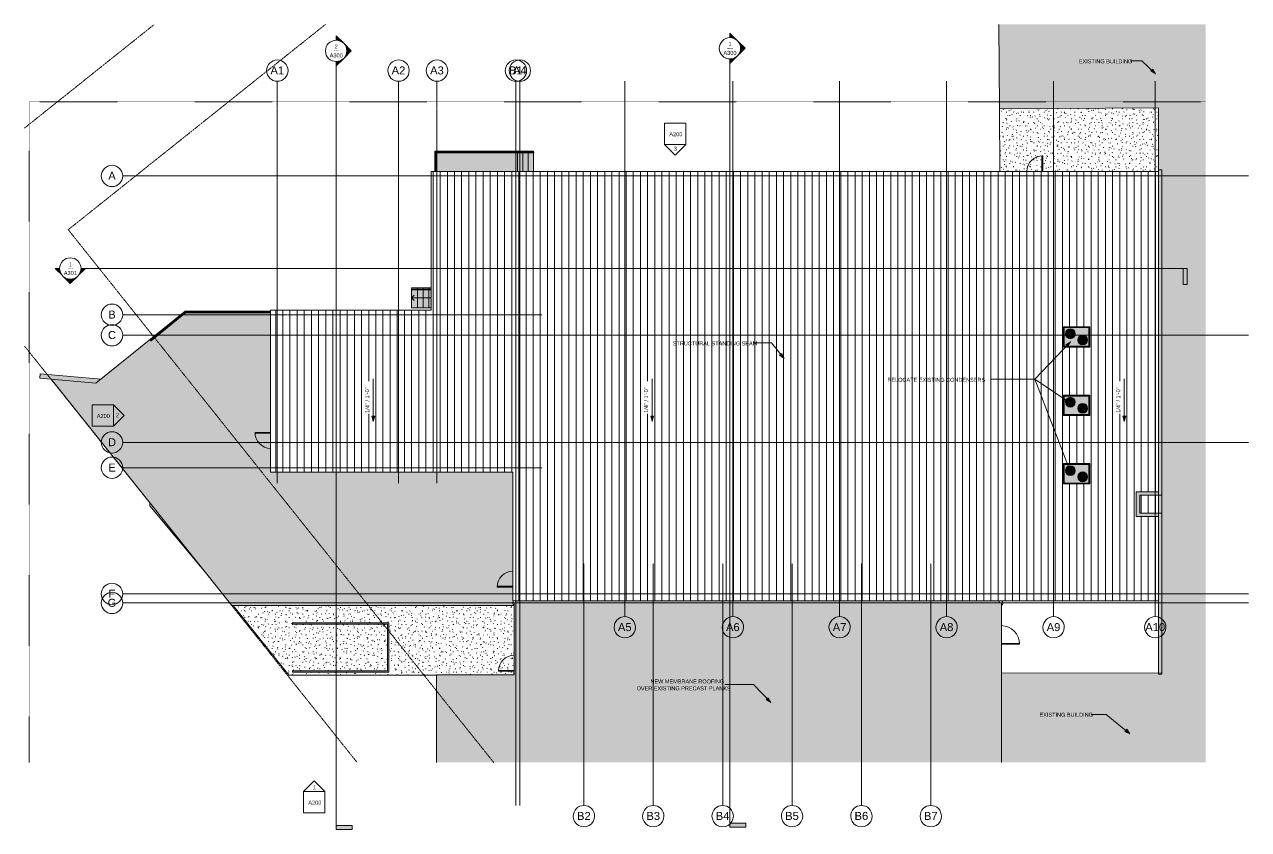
# Model space of a CAD drawing. Header units: inches. Extents: x -4135 to -1383, y 10291 to 12101.
import ezdxf

# ---------------------------------------------------------------- set-up
doc = ezdxf.new("R2010")
doc.units = ezdxf.units.IN
doc.header["$MEASUREMENT"] = 0
for name, pattern in [('Aligning Line 1_8_', [0.25, 0.125, -0.125]), ('Double Dash 3_8_', [1, 0.375, -0.125, 0.125, -0.125, 0.125, -0.125]), ('Grid Line 1_2_', [0.875, 0.5, -0.125, 0.125, -0.125])]:
    doc.linetypes.add(name, pattern=pattern)
for name, color, linetype, lineweight in [('A-DETL-MBND', 5, 'Continuous', 13), ('A-DETL-MBND-1', 5, 'Continuous', 9), ('A-DOOR-1', 31, 'Continuous', 9), ('A-FLOR-HRAL', 11, 'Continuous', 9), ('A-GENM', 5, 'Continuous', 9), ('A-WALL-1', 113, 'Continuous', 9), ('C-PROP-LINE', 91, 'Double Dash 3_8_', 20), ('G-ANNO-DIMS', 111, 'Continuous', 9), ('G-ANNO-SYMB', 111, 'Aligning Line 1_8_', 9), ('G-ANNO-SYMB-1', 111, 'Continuous', 9), ('G-ANNO-TEXT', 231, 'Continuous', 9), ('G-ANNO-TEXT-1', 147, 'Continuous', 20), ('M-EQPM', 50, 'Continuous', 9), ('S-BEAM-1', 12, 'Continuous', 9), ('S-GRID-1', 1, 'Grid Line 1_2_', 9), ('S-GRID-IDEN', 1, 'Continuous', 9), ('S-STRS', 31, 'Continuous', 9), ('S-STRS-ANNO', 31, 'Continuous', 9)]:
    doc.layers.add(name, color=color, linetype=linetype, lineweight=lineweight)
doc.styles.add('Arial', font='arial.ttf', dxfattribs={"height": 18})
doc.styles.add('Arial_1', font='arial.ttf', dxfattribs={"height": 9})
doc.styles.add('Century Gothic', font='ufonts.com_century-gothic.ttf', dxfattribs={"height": 9})
pattern_1 = [(0, (0, 0), (30.72, 7.68), [1.267, -21.773, 1.267, -21.773, -122.88]), (0, (0, 0), (30.72, 7.68), [-46.08, 1.267, -44.813, 1.267, -21.773, -53.76]), (0, (0, 0), (30.72, 7.68), [-115.2, 1.267, -14.093, 1.267, -37.133]), (120, (11.52, 3.84), (-22.011075, 22.7643004), [1.267, -21.773, 1.267, -21.773, -122.88]), (120, (11.52, 3.84), (-22.011075, 22.7643004), [-46.08, 1.267, -44.813, 1.267, -21.773, -53.76]), (120, (11.52, 3.84), (-22.011075, 22.7643004), [-115.2, 1.267, -14.093, 1.267, -37.133]), (240, (15.36, 19.2), (-8.708925, -30.4443004), [1.267, -21.773, 1.267, -21.773, -122.88]), (240, (15.36, 19.2), (-8.708925, -30.4443004), [-46.08, 1.267, -44.813, 1.267, -21.773, -53.76]), (240, (15.36, 19.2), (-8.708925, -30.4443004), [-115.2, 1.267, -14.093, 1.267, -37.133])]

# ---------------------------------------------------------------- blocks, each defined once
blk = doc.blocks.new('Door-Passage-Single-Flush - 36_ x 84_-1370570-FLOOR PLAN - ROOF PLAN')
at = {"layer": 'A-DETL-MBND-1'}
for p, q in [((16.25, -39.0625), (16.25, -4.0625)), ((18, -4.0625), (18, -39.0625)), ((18, -39.0625), (16.25, -39.0625))]:
    blk.add_line(p, q, dxfattribs=at)
blk.add_arc((18, -3.0625), 36, 181.5961037, 270, dxfattribs=at)
blk = doc.blocks.new('Conc Beam - Conc Beam-1196117-FLOOR PLAN - ROOF PLAN')
at = {"layer": 'A-DETL-MBND-1'}
h = blk.add_hatch(dxfattribs=at)
h.set_pattern_fill('FP_1', color=256, style=0, pattern_type=2)
h.set_pattern_definition([(0, (0, 0), (15.36, 3.84), [1.267, -10.253, 1.267, -10.253, -61.44]), (0, (0, 0), (15.36, 3.84), [-23.04, 1.267, -21.773, 1.267, -10.253, -26.88]), (0, (0, 0), (15.36, 3.84), [-57.6, 1.267, -6.413, 1.267, -17.933]), (120, (5.76, 1.92), (-11.0055376, 11.3821502), [1.267, -10.253, 1.267, -10.253, -61.44]), (120, (5.76, 1.92), (-11.0055376, 11.3821502), [-23.04, 1.267, -21.773, 1.267, -10.253, -26.88]), (120, (5.76, 1.92), (-11.0055376, 11.3821502), [-57.6, 1.267, -6.413, 1.267, -17.933]), (240, (7.68, 9.6), (-4.3544624, -15.2221502), [1.267, -10.253, 1.267, -10.253, -61.44]), (240, (7.68, 9.6), (-4.3544624, -15.2221502), [-23.04, 1.267, -21.773, 1.267, -10.253, -26.88]), (240, (7.68, 9.6), (-4.3544624, -15.2221502), [-57.6, 1.267, -6.413, 1.267, -17.933])])
h.paths.add_polyline_path([(-1943.2, 10800.4), (-1943.2, 10805), (-3030, 10805), (-3030, 10800.4), (-2143.4, 10800.4)], flags=0)
for p, q in [((-3030, 10800.4), (-3030, 10805)), ((-1943.2, 10805), (-1943.2, 10800.4))]:
    blk.add_line(p, q, dxfattribs=at)
blk = doc.blocks.new('Door-Passage-Single-Flush - 42_ x 84_-1370569-FLOOR PLAN - ROOF PLAN')
at = {"layer": 'A-DETL-MBND-1'}
for p, q in [((21, 45.0625), (19.25, 45.0625)), ((19.25, 45.0625), (19.25, 4.0625)), ((21, 4.0625), (21, 45.0625))]:
    blk.add_line(p, q, dxfattribs=at)
blk.add_arc((21, 3.0625), 42, 90, 178.6324896, dxfattribs=at)
blk = doc.blocks.new('Walls 1 - Walls 1-1277454-FLOOR PLAN - ROOF PLAN')
at = {"layer": 'A-DETL-MBND-1'}
blk.add_hatch(color=256, dxfattribs=at).paths.add_polyline_path([(-1479.6, 10441.8), (-1479.6, 12101), (-1944, 12101), (-1943.1, 11911.2), (-1585.5, 11913.4), (-1585.5, 11774.1), (-1577.8, 11774.1), (-1577.8, 10643), (-1938.6, 10642.4), (-1938.6, 10441.8), (-1850.5, 10441.8)], flags=0)
for p, q in [((-1944, 12101), (-1943.1, 11911.2)), ((-1943.1, 11911.2), (-1585.5, 11913.4)), ((-1585.5, 11913.4), (-1585.5, 11774.1)), ((-1585.5, 11774.1), (-1577.8, 11774.1)), ((-1577.8, 11774.1), (-1577.8, 11042.8)), ((-1577.8, 11002.4), (-1577.8, 10643)), ((-1577.8, 10643), (-1938.6, 10642.4)), ((-1938.6, 10642.4), (-1938.6, 10441.8))]:
    blk.add_line(p, q, dxfattribs=at)
blk = doc.blocks.new('Parking_Stall_Multiple - 9x18-1326571-FLOOR PLAN - ROOF PLAN')
at = {"layer": 'A-DETL-MBND-1'}
blk.add_hatch(color=256, dxfattribs=at).paths.add_polyline_path([(0, 111), (0, 0), (216, 0), (216, 3), (3, 3), (3, 108), (216, 108), (216, 111), (155, 111)], flags=0)
for p, q in [((216, 111), (0, 111)), ((0, 111), (0, 0)), ((216, 108), (216, 111)), ((3, 3), (3, 108)), ((3, 108), (216, 108)), ((216, 3), (3, 3)), ((216, 0), (216, 3)), ((0, 0), (216, 0))]:
    blk.add_line(p, q, dxfattribs=at)
blk = doc.blocks.new('Railing - Lapeyre - 1 1_2_ Post-1355937-FLOOR PLAN - ROOF PLAN')
at = {"layer": 'A-DETL-MBND-1'}
blk.add_hatch(color=256, dxfattribs=at).paths.add_polyline_path([(-0.6, 0.5), (-0.6, 0.4), (-0.7, 0.2), (-0.7, 0), (-0.6, 0), (-0.6, 0.5)], flags=0)
blk.add_arc((0, 0), 0.75, 135, 180, dxfattribs=at)
blk = doc.blocks.new('Railing - Railing-1339868-FLOOR PLAN - ROOF PLAN')
at = {"layer": 'A-DETL-MBND-1'}
for points in [[(-3208.5, 11770.6), (-3208.5, 11770.6), (-3208.5, 11812.4), (-3210, 11813.9), (-3209.9, 11770.6), (-3208.5, 11770.6)], [(-3027, 11812.4), (-3026.6, 11812.4), (-3026.8, 11812.6), (-3026.9, 11812.8), (-3026.9, 11813), (-3026.9, 11813.1), (-3026.9, 11813.3), (-3026.8, 11813.5), (-3026.7, 11813.6), (-3026.6, 11813.7), (-3026.4, 11813.7), (-3026.2, 11813.8), (-3026.2, 11813.9), (-3209.9, 11813.9), (-3208.5, 11812.4), (-3035.5, 11812.4)]]:
    blk.add_hatch(color=256, dxfattribs=at).paths.add_polyline_path(points, flags=0)
for p, q in [((-3026.2, 11813.9), (-3210, 11813.9)), ((-3210, 11813.9), (-3210, 11770.6)), ((-3208.5, 11812.4), (-3026.2, 11812.4)), ((-3208.5, 11770.6), (-3208.5, 11812.4)), ((-3026.2, 11813.9), (-3026.2, 11813.8))]:
    blk.add_line(p, q, dxfattribs=at)
blk.add_open_spline([(-3210, 11813.9), (-3210, 11813.9), (-3209.9, 11813.9), (-3209.9, 11813.8), (-3209.9, 11813.8), (-3209.8, 11813.8), (-3209.8, 11813.7), (-3209.7, 11813.7), (-3209.7, 11813.6), (-3209.6, 11813.5), (-3209.5, 11813.5), (-3209.5, 11813.4), (-3209.4, 11813.4), (-3209.4, 11813.3), (-3209.3, 11813.3), (-3209.3, 11813.2), (-3209.3, 11813.2), (-3209.2, 11813.1), (-3209.2, 11813.1), (-3209.1, 11813), (-3209.1, 11813), (-3209, 11813), (-3209, 11812.9), (-3208.9, 11812.9), (-3208.9, 11812.8), (-3208.8, 11812.8), (-3208.8, 11812.7), (-3208.7, 11812.7), (-3208.7, 11812.6), (-3208.6, 11812.6), (-3208.6, 11812.5), (-3208.6, 11812.5), (-3208.5, 11812.5), (-3208.5, 11812.4), (-3208.5, 11812.4), (-3208.5, 11812.4)], degree=3, knots=[0, 0, 0, 0, 0.083333, 0.125, 0.166667, 0.208333, 0.229167, 0.25, 0.291667, 0.333333, 0.354167, 0.375, 0.395833, 0.416667, 0.4375, 0.458333, 0.479167, 0.5, 0.520833, 0.541667, 0.5625, 0.583333, 0.604167, 0.625, 0.645833, 0.666667, 0.6875, 0.708333, 0.75, 0.770833, 0.791667, 0.833333, 0.875, 0.916667, 1, 1, 1, 1], dxfattribs=at)
at = {"rotation": 269.9999999999996}
blk.add_blockref('Railing - Lapeyre - 1 1_2_ Post-1355937-FLOOR PLAN - ROOF PLAN', (-3026.2, 11813.1), dxfattribs=at)
blk = doc.blocks.new('Railing - Lapeyre - 1 1_2_ Post-1355958-FLOOR PLAN - ROOF PLAN')
at = {"layer": 'A-DETL-MBND-1'}
h = blk.add_hatch(color=256, dxfattribs=at)
h.paths.add_polyline_path([(0.7, 0), (0.7, 0.2), (0.6, 0.4), (0.4, 0.6), (0.4, 0.6), (0.2, 0.7), (0, 0.7), (-0.2, 0.7), (-0.4, 0.6), (-0.5, 0.5), (-0.6, 0.4), (-0.7, 0.1), (-0.7, -0.2), (-0.7, -0.2), (-0.6, -0.4), (-0.5, -0.5), (-0.4, -0.6), (-0.2, -0.7), (0, -0.8), (0.2, -0.7), (0.4, -0.6), (0.5, -0.5), (0.6, -0.4), (0.7, -0.2)], flags=0)
h.paths.add_polyline_path([(0.4, 0), (-0.4, 0), (-0.4, 0.1), (-0.2, 0.2), (0, 0.2), (0.2, 0.2), (0.4, 0.1)], flags=0)
for start, end in [(360, 180), (180, 360)]:
    blk.add_arc((0, 0), 0.75, start, end, dxfattribs=at)
blk = doc.blocks.new('Railing - Lapeyre - 1 1_2_ Post-1355956-FLOOR PLAN - ROOF PLAN')
at = {"layer": 'A-DETL-MBND-1'}
blk.add_hatch(color=256, dxfattribs=at).paths.add_polyline_path([(0.7, 0), (0.7, 0.2), (0.6, 0.4), (0.5, 0.5), (0.4, 0.6), (0.2, 0.7), (0, 0.7), (-0.2, 0.7), (-0.4, 0.6), (-0.5, 0.5), (-0.6, 0.4), (-0.7, 0.2), (-0.8, 0), (-0.7, -0.3), (-0.6, -0.3), (-0.4, 0), (0.4, 0), (0.6, -0.3), (0.6, -0.4), (0.7, -0.2)], flags=0)
for start, end in [(360, 180), (180, 210), (330, 360)]:
    blk.add_arc((0, 0), 0.75, start, end, dxfattribs=at)
blk = doc.blocks.new('Railing - Railing-1340472-FLOOR PLAN - ROOF PLAN')
at = {"layer": 'A-DETL-MBND-1'}
h = blk.add_hatch(color=256, dxfattribs=at)
h.paths.add_polyline_path([(-3026.2, 11812.3), (-2990.4, 11812.3), (-2990.6, 11812.4), (-2990.2, 11812.6), (-2990.2, 11813.5), (-2990.3, 11813.6), (-2990.6, 11813.7), (-2990.4, 11813.7), (-2990.4, 11813.8), (-3025.8, 11813.7), (-3025.7, 11813.7), (-3026, 11813.8), (-3026, 11813.7), (-3025.8, 11813.7), (-3025.7, 11813.6), (-3025.6, 11813.4), (-3025.5, 11813.2), (-3025.5, 11813), (-3025.5, 11812.8), (-3025.6, 11812.6), (-3025.7, 11812.5), (-3025.8, 11812.4), (-3026, 11812.3)], flags=0)
h.paths.add_polyline_path([(-3026.2, 11812.6), (-3026.1, 11812.6), (-3026, 11812.8), (-3026, 11813), (-3026, 11813.2), (-3026.2, 11813.5), (-3026.2, 11812.6)], flags=0)
for p, q in [((-2990.2, 11813.8), (-3026.2, 11813.8)), ((-3026.2, 11812.3), (-2990.2, 11812.3))]:
    blk.add_line(p, q, dxfattribs=at)
at = {"layer": 'A-DETL-MBND-1', "flags": 128}
for points in [[(-3026.2, 11812.6), (-3026.2, 11812.6), (-3026.2, 11812.8), (-3026.2, 11813), (-3026.2, 11813.2), (-3026.2, 11813.4), (-3026.2, 11813.5)], [(-2990.2, 11813.5), (-2990.2, 11813.4), (-2990.2, 11813.2), (-2990.2, 11813), (-2990.2, 11812.8), (-2990.2, 11812.6), (-2990.2, 11812.6)]]:
    blk.add_lwpolyline(points, dxfattribs=at)
at = {"rotation": 270}
for name, p in [('Railing - Lapeyre - 1 1_2_ Post-1355958-FLOOR PLAN - ROOF PLAN', (-3026.2, 11813)), ('Railing - Lapeyre - 1 1_2_ Post-1355956-FLOOR PLAN - ROOF PLAN', (-2990.2, 11813))]:
    blk.add_blockref(name, p, dxfattribs=at)
blk = doc.blocks.new('Cast-In-Place Stair - ___-1340645-FLOOR PLAN - ROOF PLAN')
at = {"layer": 'A-DETL-MBND-1'}
h = blk.add_hatch(color=256, dxfattribs=at)
h.paths.add_polyline_path([(-3251.5, 11463.8), (-3251.5, 11504.6), (-3264.5, 11504.6), (-3264.5, 11463.8)], flags=0)
h.paths.add_polyline_path([(-3264.5, 11506.1), (-3251.5, 11506.1), (-3251.5, 11508.6), (-3264.5, 11508.6), (-3264.5, 11506.4)], flags=0)
h = blk.add_hatch(color=256, dxfattribs=at)
h.paths.add_polyline_path([(-3238.5, 11463.8), (-3238.5, 11504.6), (-3251.5, 11504.6), (-3251.5, 11463.8)], flags=0)
h.paths.add_polyline_path([(-3251.5, 11506.1), (-3238.5, 11506.1), (-3238.5, 11508.6), (-3251.5, 11508.6)], flags=0)
h = blk.add_hatch(color=256, dxfattribs=at)
h.paths.add_polyline_path([(-3225.5, 11463.8), (-3225.5, 11504.6), (-3238.5, 11504.6), (-3238.5, 11463.8)], flags=0)
h.paths.add_polyline_path([(-3238.5, 11506.1), (-3225.5, 11506.1), (-3225.5, 11508.6), (-3238.5, 11508.6)], flags=0)
h = blk.add_hatch(color=256, dxfattribs=at)
h.paths.add_polyline_path([(-3220.5, 11463.8), (-3220.5, 11504.6), (-3225.5, 11504.6), (-3225.5, 11463.8)], flags=0)
h.paths.add_polyline_path([(-3222.2, 11506.1), (-3220.5, 11506.1), (-3220.5, 11508.6), (-3225.5, 11508.6), (-3225.5, 11506.1)], flags=0)
for p, q in [((-3251.5, 11508.6), (-3264.5, 11508.6)), ((-3264.5, 11508.6), (-3264.5, 11506.1)), ((-3264.5, 11504.6), (-3264.5, 11463.8)), ((-3238.5, 11508.6), (-3251.5, 11508.6)), ((-3251.5, 11508.6), (-3251.5, 11506.1)), ((-3251.5, 11504.6), (-3251.5, 11463.8)), ((-3225.5, 11508.6), (-3238.5, 11508.6)), ((-3238.5, 11508.6), (-3238.5, 11506.1)), ((-3238.5, 11504.6), (-3238.5, 11463.8)), ((-3220.5, 11508.6), (-3225.5, 11508.6)), ((-3225.5, 11508.6), (-3225.5, 11506.1)), ((-3225.5, 11504.6), (-3225.5, 11463.8)), ((-3264.5, 11463.8), (-3251.5, 11463.8)), ((-3251.5, 11463.8), (-3238.5, 11463.8)), ((-3238.5, 11463.8), (-3225.5, 11463.8)), ((-3225.5, 11463.8), (-3220.5, 11463.8))]:
    blk.add_line(p, q, dxfattribs=at)
blk = doc.blocks.new('Railing - Lapeyre - 1 1_2_ Post-V1-FLOOR PLAN - ROOF PLAN')
at = {"layer": 'A-DETL-MBND-1'}
blk.add_hatch(color=256, dxfattribs=at).paths.add_polyline_path([(0.7, 0), (0.7, -0.3), (0.6, -0.4), (0.5, -0.2), (0.4, 0), (-0.4, 0), (-0.6, -0.4), (-0.7, -0.2), (-0.8, 0), (-0.7, 0.2), (-0.6, 0.4), (-0.5, 0.5), (-0.4, 0.6), (-0.2, 0.7), (0, 0.7), (0.2, 0.7), (0.4, 0.6), (0.5, 0.5), (0.6, 0.4), (0.7, 0.2)], flags=0)
for start, end in [(360, 180), (180, 216.4665), (323.5335, 360)]:
    blk.add_arc((0, 0), 0.75, start, end, dxfattribs=at)
blk = doc.blocks.new('Railing - Railing-1340984-FLOOR PLAN - ROOF PLAN')
at = {"layer": 'A-DETL-MBND-1'}
blk.add_hatch(color=256, dxfattribs=at).paths.add_polyline_path([(-3264.3, 11504.6), (-3220.5, 11504.7), (-3220.5, 11506.1), (-3264.3, 11506.1), (-3264, 11506), (-3264.2, 11505.9), (-3264.5, 11505.7), (-3264.4, 11505), (-3264.1, 11504.7), (-3264.3, 11504.7), (-3264.3, 11504.6)], flags=0)
for p, q in [((-3220.5, 11506.1), (-3264.5, 11506.1)), ((-3264.5, 11504.6), (-3220.5, 11504.6))]:
    blk.add_line(p, q, dxfattribs=at)
at = {"layer": 'A-DETL-MBND-1', "flags": 128}
blk.add_lwpolyline([(-3264.5, 11505), (-3264.5, 11505.2), (-3264.5, 11505.4), (-3264.5, 11505.6), (-3264.5, 11505.8)], dxfattribs=at)
at = {"extrusion": (0, 0, -1), "zscale": -1, "rotation": 270}
blk.add_blockref('Railing - Lapeyre - 1 1_2_ Post-V1-FLOOR PLAN - ROOF PLAN', (3264.5, 11505.4), dxfattribs=at)
blk = doc.blocks.new('Railing - Lapeyre - 1 1_2_ Post-V2-FLOOR PLAN - ROOF PLAN')
at = {"layer": 'A-DETL-MBND-1'}
blk.add_hatch(color=256, dxfattribs=at).paths.add_polyline_path([(0.5, -0.5), (0.6, -0.4), (0.7, -0.1), (0.7, 0), (-0.7, 0), (-0.7, -0.2), (-0.6, -0.4), (-0.5, -0.5), (-0.4, -0.6), (-0.2, -0.7), (0, -0.7), (0.2, -0.7), (0.4, -0.6)], flags=0)
blk.add_arc((0, 0), 0.75, 180, 360, dxfattribs=at)
blk = doc.blocks.new('Railing - Railing-1341484-FLOOR PLAN - ROOF PLAN')
at = {"layer": 'A-DETL-MBND-1'}
for points in [[(-3850.3, 11389.8), (-3772.6, 11452.5), (-3773.1, 11454), (-3851.2, 11390.9), (-3850.3, 11389.8)], [(-3581.7, 11452.5), (-3581.7, 11454), (-3773.1, 11454), (-3772.6, 11452.5), (-3595.6, 11452.5)]]:
    blk.add_hatch(color=256, dxfattribs=at).paths.add_polyline_path(points, flags=0)
for p, q in [((-3773.1, 11454), (-3851.2, 11390.9)), ((-3850.3, 11389.8), (-3772.6, 11452.5)), ((-3581.7, 11454), (-3773.1, 11454)), ((-3772.6, 11452.5), (-3581.7, 11452.5)), ((-3850.3, 11389.8), (-3851.2, 11390.9))]:
    blk.add_line(p, q, dxfattribs=at)
blk.add_open_spline([(-3773.1, 11454), (-3773.1, 11454), (-3773.1, 11454), (-3773, 11453.8), (-3773, 11453.6), (-3772.9, 11453.5), (-3772.9, 11453.4), (-3772.9, 11453.3), (-3772.8, 11453.2), (-3772.8, 11453), (-3772.7, 11452.9), (-3772.7, 11452.7), (-3772.6, 11452.6), (-3772.6, 11452.5), (-3772.6, 11452.5), (-3772.6, 11452.5)], degree=3, knots=[0, 0, 0, 0, 0.166667, 0.25, 0.333333, 0.416667, 0.458333, 0.5, 0.541667, 0.583333, 0.666667, 0.75, 0.833333, 0.916667, 1, 1, 1, 1], dxfattribs=at)
at = {"rotation": 308.9304407069868}
blk.add_blockref('Railing - Lapeyre - 1 1_2_ Post-V2-FLOOR PLAN - ROOF PLAN', (-3850.8, 11390.3), dxfattribs=at)
blk = doc.blocks.new('Door-Passage-Single-Flush - 36_ x 80_-1370599-FLOOR PLAN - ROOF PLAN')
at = {"layer": 'A-DETL-MBND-1'}
for p, q in [((18, 40.6875), (16.25, 40.6875)), ((16.25, 40.6875), (16.25, 5.6875)), ((18, 5.6875), (18, 40.6875))]:
    blk.add_line(p, q, dxfattribs=at)
blk.add_arc((18, 4.6875), 36, 90, 178.4038963, dxfattribs=at)
blk = doc.blocks.new('Condensing Unit - Air Cooled - DX - 6-10 Tons - 6 Tons-1352867-FLOOR PLAN - ROOF PLAN')
at = {"layer": 'A-DETL-MBND-1'}
h = blk.add_hatch(color=256, dxfattribs=at)
h.paths.add_polyline_path([(25.8, 0), (59.4, 0), (59.4, 45.8), (0, 45.8), (0, 0), (25.7, 0)], flags=0)
h.paths.add_polyline_path([(25.7, 1), (24.7, 1), (24.7, 2), (2, 2), (2, 43.8), (57.4, 43.8), (57.4, 2), (25.9, 2), (25.9, 1), (25.8, 1)], flags=0)
h = blk.add_hatch(color=256, dxfattribs=at)
h.paths.add_polyline_path([(52.5, 2), (57.4, 2), (57.4, 43.8), (2, 43.8), (2, 2), (50.5, 2)], flags=0)
h.paths.add_polyline_path([(42.4, 5), (40.2, 5.5), (38.1, 6.4), (36.2, 7.8), (34.7, 9.5), (33.5, 11.5), (32.8, 13.6), (32.6, 15.9), (32.8, 18.2), (33.5, 20.4), (34.7, 22.4), (36.2, 24.1), (38.1, 25.5), (40.2, 26.4), (42.4, 26.9), (44.7, 26.9), (47, 26.4), (49.1, 25.5), (50.9, 24.1), (52.5, 22.4), (53.6, 20.4), (54.3, 18.2), (54.6, 15.9), (54.3, 13.6), (53.6, 11.5), (52.5, 9.5), (50.9, 7.8), (49.1, 6.4), (47, 5.5), (44.7, 5)], flags=0)
h.paths.add_polyline_path([(14.7, 18.9), (12.5, 19.4), (10.4, 20.3), (8.4, 21.8), (7, 23.4), (5.8, 25.4), (5.1, 27.6), (4.9, 29.9), (5.1, 32.1), (5.8, 34.3), (7, 36.3), (8.5, 38), (10.4, 39.4), (12.5, 40.3), (14.7, 40.8), (17, 40.8), (19.3, 40.3), (21.4, 39.4), (23.2, 38), (24.8, 36.3), (25.9, 34.3), (26.6, 32.1), (26.9, 29.9), (26.6, 27.6), (25.9, 25.4), (24.8, 23.4), (23.2, 21.7), (21.4, 20.3), (19.3, 19.4), (17, 18.9)], flags=0)
for points in [[(17, 18.9), (19.3, 19.4), (21.4, 20.3), (23.2, 21.7), (24.8, 23.4), (25.9, 25.4), (26.6, 27.6), (26.9, 29.9), (26.6, 32.1), (25.9, 34.3), (24.8, 36.3), (23.2, 38), (21.4, 39.4), (19.3, 40.3), (17, 40.8), (14.7, 40.8), (12.5, 40.3), (10.4, 39.4), (8.5, 38), (7, 36.3), (5.8, 34.3), (5.1, 32.1), (4.9, 29.9), (5.1, 27.6), (5.8, 25.4), (7, 23.4), (8.5, 21.7), (10.4, 20.3), (12.5, 19.4), (14.7, 18.9)], [(25.9, 1), (25.9, 2), (24.7, 2), (24.8, 1), (25.9, 1)], [(42.4, 5), (44.7, 5), (47, 5.5), (49.1, 6.4), (50.9, 7.8), (52.5, 9.5), (53.6, 11.5), (54.3, 13.6), (54.6, 15.9), (54.3, 18.2), (53.6, 20.4), (52.5, 22.4), (50.9, 24.1), (49.1, 25.5), (47, 26.4), (44.7, 26.9), (42.4, 26.9), (40.2, 26.4), (38.1, 25.5), (36.2, 24.1), (34.7, 22.4), (33.5, 20.4), (32.8, 18.2), (32.6, 15.9), (32.8, 13.6), (33.5, 11.5), (34.7, 9.5), (36.2, 7.8), (38.1, 6.4), (40.2, 5.5)]]:
    blk.add_hatch(color=256, dxfattribs=at).paths.add_polyline_path(points, flags=0)
for p, q in [((59.4, 45.8), (0, 45.8)), ((0, 45.8), (0, 0)), ((57.4, 43.8), (2, 43.8)), ((2, 2), (2, 43.8)), ((57.4, 2), (57.4, 43.8)), ((59.4, 0), (59.4, 45.8)), ((2, 2), (57.4, 2)), ((24.7, 2), (24.7, 1)), ((25.9, 1), (24.7, 1)), ((25.9, 1), (25.9, 2)), ((0, 0), (59.4, 0))]:
    blk.add_line(p, q, dxfattribs=at)
for centre, start, end in [((15.9, 29.9), 360, 180), ((15.9, 29.9), 180, 360), ((43.6, 15.9), 360, 180), ((43.6, 15.9), 180, 360)]:
    blk.add_arc(centre, 11, start, end, dxfattribs=at)
blk = doc.blocks.new('Door-Passage-Single-Flush - 36_ x 80_-1377304-FLOOR PLAN - ROOF PLAN')
at = {"layer": 'A-DETL-MBND-1'}
for p, q in [((16.25, -40.6875), (16.25, -5.6875)), ((18, -5.6875), (18, -40.6875)), ((18, -40.6875), (16.25, -40.6875))]:
    blk.add_line(p, q, dxfattribs=at)
blk.add_arc((18, -4.6875), 36, 181.5961037, 270, dxfattribs=at)
blk = doc.blocks.new('Cast-In-Place Stair - ___-1379385-FLOOR PLAN - ROOF PLAN')
at = {"layer": 'A-DETL-MBND-1'}
h = blk.add_hatch(color=256, dxfattribs=at)
h.paths.add_polyline_path([(-3014.2, 11770.6), (-3014.2, 11812.3), (-3026.2, 11812.3), (-3026.2, 11770.6)], flags=0)
h.paths.add_polyline_path([(-3025.7, 11813.8), (-3014.2, 11813.8), (-3014.2, 11816.3), (-3026.2, 11816.3), (-3026.2, 11813.9), (-3026, 11813.9), (-3025.8, 11813.8)], flags=0)
h = blk.add_hatch(color=256, dxfattribs=at)
h.paths.add_polyline_path([(-3002.2, 11770.6), (-3002.2, 11812.3), (-3014.2, 11812.3), (-3014.2, 11770.6)], flags=0)
h.paths.add_polyline_path([(-3002.2, 11813.8), (-3002.2, 11816.3), (-3014.2, 11816.3), (-3014.2, 11813.8), (-3004.4, 11813.8)], flags=0)
h = blk.add_hatch(color=256, dxfattribs=at)
h.paths.add_polyline_path([(-2990.2, 11770.6), (-2990.2, 11812.3), (-3002.2, 11812.3), (-3002.2, 11770.6)], flags=0)
h.paths.add_polyline_path([(-2994, 11813.8), (-2990.2, 11813.8), (-2990.2, 11816.3), (-3002.2, 11816.3), (-3002.2, 11813.8)], flags=0)
for p, q in [((-3014.2, 11816.3), (-3026.2, 11816.3)), ((-3002.2, 11816.3), (-3014.2, 11816.3)), ((-3014.2, 11813.8), (-3014.2, 11816.3)), ((-3014.2, 11770.6), (-3014.2, 11812.3)), ((-2990.2, 11816.3), (-3002.2, 11816.3)), ((-3002.2, 11813.8), (-3002.2, 11816.3)), ((-3002.2, 11770.6), (-3002.2, 11812.3)), ((-2990.2, 11816.3), (-2990.2, 11813.8)), ((-2990.2, 11812.3), (-2990.2, 11770.6))]:
    blk.add_line(p, q, dxfattribs=at)
blk = doc.blocks.new('Family - ___-1264376-FLOOR PLAN - ROOF PLAN')
at = {"layer": 'C-PROP-LINE'}
for p, q in [((-3843.2, 12101), (-4135, 11868.1)), ((-3458.5, 12101), (-4036.6, 11639.6)), ((-4036.6, 11639.6), (-3080, 10441.8)), ((-4135, 11378.1), (-3387.1, 10441.8))]:
    blk.add_line(p, q, dxfattribs=at)
blk = doc.blocks.new('Grid - Grid Head - Circle-50561-FLOOR PLAN - ROOF PLAN')
at = {"layer": 'S-GRID-IDEN'}
for start, end in [(360, 180), (180, 360)]:
    blk.add_arc((0, 0), 0.25, start, end, dxfattribs=at)
blk = doc.blocks.new('Elevation - Detail Number-151647-FLOOR PLAN - ROOF PLAN')
at = {"layer": 'G-ANNO-SYMB-1'}
for p, q in [((0.25, 0.25), (-0.25, 0.25)), ((-0.25, 0.25), (-0.25, -0.25)), ((0.25, -0.25), (0.25, 0.25)), ((-0.25, -0.25), (0.25, -0.25))]:
    blk.add_line(p, q, dxfattribs=at)
blk = doc.blocks.new('Elevation - Detail Number-151370-FLOOR PLAN - ROOF PLAN')
at = {"layer": 'G-ANNO-SYMB-1'}
for p, q in [((0, 0.25), (-0.25, 0)), ((0.25, 0), (0, 0.25)), ((-0.25, 0), (0.25, 0))]:
    blk.add_line(p, q, dxfattribs=at)
blk = doc.blocks.new('Section - 3_32_ x 3_8_-54337-FLOOR PLAN - ROOF PLAN')
at = {"layer": 'G-ANNO-SYMB-1'}
blk.add_hatch(color=256, dxfattribs=at).paths.add_polyline_path([(0, 0.375), (0, 0), (-0.09375, 0), (-0.09375, 0.375)], flags=0)
for p, q in [((0, 0.375), (-0.09375, 0.375)), ((-0.09375, 0.375), (-0.09375, 0)), ((0, 0), (0, 0.375)), ((-0.09375, 0), (0, 0))]:
    blk.add_line(p, q, dxfattribs=at)
blk = doc.blocks.new('Section - Section Head - Filled-22785-FLOOR PLAN - ROOF PLAN')
at = {"layer": 'G-ANNO-SYMB-1'}
h = blk.add_hatch(color=256, dxfattribs=at)
edge = h.paths.add_edge_path(flags=0)
edge.add_line((-0.427, 0.177), (-0.25, 0.354))
edge.add_line((-0.25, 0.354), (-0.25, 0.25))
edge.add_arc((-0.25, 0), 0.25, 90, 135)
h = blk.add_hatch(color=256, dxfattribs=at)
edge = h.paths.add_edge_path(flags=0)
edge.add_arc((-0.25, 0), 0.25, 45, 90)
edge.add_line((-0.25, 0.25), (-0.25, 0.354))
edge.add_line((-0.25, 0.354), (-0.073, 0.177))
h = blk.add_hatch(color=256, dxfattribs=at)
edge = h.paths.add_edge_path(flags=0)
edge.add_arc((-0.25, 0), 0.25, 137.9216, 180)
edge.add_line((-0.5, 0), (-0.604, 0))
edge.add_line((-0.604, 0), (-0.436, 0.168))
h = blk.add_hatch(color=256, dxfattribs=at)
edge = h.paths.add_edge_path(flags=0)
edge.add_line((-0.064, 0.168), (0.104, 0))
edge.add_line((0.104, 0), (0, 0))
edge.add_arc((-0.25, 0), 0.25, 0, 42.0784)
for p, q in [((-0.25, 0.354), (-0.427, 0.177)), ((-0.25, 0.25), (-0.25, 0.354)), ((-0.073, 0.177), (-0.25, 0.354)), ((-0.25, 0.354), (-0.25, 0.25)), ((-0.436, 0.168), (-0.604, 0)), ((-0.604, 0), (-0.5, 0)), ((0.104, 0), (-0.064, 0.168)), ((0, 0), (0.104, 0))]:
    blk.add_line(p, q, dxfattribs=at)
for start, end in [(360, 180), (137.9216, 180), (180, 360), (90, 135), (45, 90), (0, 42.0784)]:
    blk.add_arc((-0.25, 0), 0.25, start, end, dxfattribs=at)

msp = doc.modelspace()

# ---------------------------------------------------------------- hatches: boundary and pattern name
at = {"layer": 'A-DETL-MBND'}
h = msp.add_hatch(color=256, dxfattribs=at)
h.paths.add_polyline_path([(-1585.5, 10640.1), (-1577.8, 10640.1), (-1577.8, 11002.4), (-1585.5, 11002.4), (-1585.5, 10856.6)], flags=0)
h.paths.add_polyline_path([(-1577.8, 11042.8), (-1577.8, 11774.1), (-1585.5, 11774.1), (-1585.5, 11042.8)], flags=0)
for points in [[(-3974.8, 11294.4), (-3963.6, 11303.4), (-4099.8, 11315.6), (-4100.7, 11305.7), (-4075.3, 11303.4)], [(-1635.2, 10994.8), (-1627.6, 10994.8), (-1627.6, 11050.4), (-1635.2, 11050.4)], [(-1585.5, 11042.8), (-1585.5, 11050.4), (-1627.6, 11050.4), (-1627.6, 11042.8)], [(-1577.8, 11002.4), (-1577.8, 11042.8), (-1585.5, 11042.8), (-1585.5, 11002.4)], [(-1585.5, 10994.8), (-1585.5, 11002.4), (-1627.6, 11002.4), (-1627.6, 10994.8)], [(-3208.8, 10441.8), (-1938.6, 10441.8), (-1938.6, 10800.4), (-3033.8, 10800.4), (-3033.8, 10639), (-3208.8, 10639)]]:
    msp.add_hatch(color=256, dxfattribs=at).paths.add_polyline_path(points, flags=0)
at = {"layer": 'A-DETL-MBND-1'}
h = msp.add_hatch(dxfattribs=at)
h.set_pattern_fill('FP_5', color=256, style=0, pattern_type=2)
h.set_pattern_definition(pattern_1)
h.paths.add_polyline_path([(-1942.3, 11770.6), (-1847.4, 11770.6), (-1847.4, 11805.6), (-1845.6, 11805.6), (-1845.6, 11770.6), (-1585.5, 11770.6), (-1585.5, 11913.4), (-1943.1, 11911.2)], flags=0)
h = msp.add_hatch(dxfattribs=at)
h.set_pattern_fill('FP_2', color=256, style=0, pattern_type=2)
h.set_pattern_definition(pattern_1)
h.paths.add_polyline_path([(-3034.1, 10794.8), (-3035, 10795.4), (-3036.1, 10796.9), (-3036.8, 10798.6), (-3037, 10800.4), (-3036.8, 10802.2), (-3036.1, 10803.9), (-3035.2, 10805), (-3037.1, 10805), (-3037.1, 10836.3), (-3072.1, 10836.3), (-3072.1, 10838), (-3037.1, 10838), (-3037.1, 11094.3), (-3581.7, 11094.3), (-3581.7, 11182), (-3616.7, 11182), (-3616.7, 11183.7), (-3581.7, 11183.7), (-3581.7, 11452.5), (-3772.6, 11452.5), (-3850.5, 11389.7), (-3850.8, 11389.6), (-3851, 11389.6), (-3851.1, 11389.7), (-3851.2, 11389.8), (-3851.4, 11389.9), (-3851.4, 11390), (-3851.5, 11390.2), (-3851.5, 11390.4), (-3851.4, 11390.8), (-3851.3, 11390.9), (-3851, 11391.1), (-3773.1, 11454), (-3581.7, 11454), (-3581.7, 11456.5), (-3774, 11456.5), (-3974.8, 11294.4), (-4075.3, 11303.4), (-3669, 10794.8), (-3034.6, 10794.8)], flags=0)
h.paths.add_polyline_path([(-3212.5, 11770.6), (-3210, 11770.6), (-3209.9, 11813.9), (-3026.2, 11813.9), (-3026.2, 11816.4), (-3212.5, 11816.4), (-3212.5, 11776.9)], flags=0)
h.paths.add_polyline_path([(-3049.9, 11770.6), (-3026.2, 11770.6), (-3026.2, 11812.3), (-3026.4, 11812.3), (-3026.7, 11812.4), (-3208.5, 11812.4), (-3208.5, 11770.6), (-3139.2, 11770.6)], flags=0)
h = msp.add_hatch(dxfattribs=at)
h.set_pattern_fill('FP_4', color=256, style=0, pattern_type=2)
h.set_pattern_definition([(90, (0, 12.321), (-16.082, 1e-15), [])])
h.paths.add_polyline_path([(-3037.1, 10805), (-1585.5, 10805), (-1585.5, 10994.8), (-1635.2, 10994.8), (-1635.2, 11050.4), (-1585.5, 11050.4), (-1585.5, 11770.6), (-3220.5, 11770.6), (-3220.5, 11458.8), (-3581.7, 11458.8), (-3581.7, 11094.3), (-3037.1, 11094.3), (-3037.1, 10856.6)], flags=0)
h.paths.add_polyline_path([(-1585.5, 11002.4), (-1585.5, 11042.8), (-1627.6, 11042.8), (-1627.6, 11002.4)], flags=0)
h.paths.add_polyline_path([(-1770, 11068.1), (-1799.2, 11068.1), (-1799.2, 11113.9), (-1739.8, 11113.9), (-1739.8, 11068.1)], flags=0)
h.paths.add_polyline_path([(-1799.2, 11221.9), (-1799.2, 11267.7), (-1739.8, 11267.7), (-1739.8, 11221.9), (-1790.8, 11221.9)], flags=0)
h.paths.add_polyline_path([(-1790.8, 11375.7), (-1799.2, 11375.7), (-1799.2, 11421.5), (-1739.8, 11421.5), (-1739.8, 11375.7), (-1770, 11375.7)], flags=0)
h = msp.add_hatch(dxfattribs=at)
h.set_pattern_fill('FP_3', color=256, style=0, pattern_type=2)
h.set_pattern_definition(pattern_1)
h.paths.add_polyline_path([(-3208.8, 10638.4), (-3208.8, 10639), (-3033.8, 10639), (-3033.8, 10647.2), (-3068.8, 10647.2), (-3068.8, 10649), (-3033.8, 10649), (-3033.8, 10794.6), (-3034.1, 10794.8), (-3665.9, 10794.8), (-3540.9, 10638.4), (-3471.1, 10638.4)], flags=0)
h.paths.add_polyline_path([(-3316.1, 10645.1), (-3532.1, 10645.1), (-3532.1, 10648.1), (-3319.1, 10648.1), (-3319.1, 10753.1), (-3532.1, 10753.1), (-3532.1, 10756.1), (-3316.1, 10756.1), (-3316.1, 10648.1)], flags=0)
at = {"layer": 'G-ANNO-TEXT'}
for points in [[(-1591.8, 11990), (-1598.3, 12000.6), (-1602.7, 11995.9)], [(-2427.3, 11350), (-2432.4, 11361.4), (-2437.4, 11357.3)], [(-2456.7, 10576.3), (-2462.7, 10587.2), (-2467.3, 10582.7)], [(-1649.6, 10506.4), (-1656.8, 10516.5), (-1660.9, 10511.5)]]:
    msp.add_hatch(color=256, dxfattribs=at).paths.add_polyline_path(points, flags=0)
at = {"layer": 'G-ANNO-TEXT-1'}
for points in [[(-1783.1, 11387.7), (-1793.7, 11381.2), (-1789.1, 11376.8)], [(-1783.2, 11249.4), (-1791.3, 11258.7), (-1794.9, 11253.4)], [(-1783.9, 11096.5), (-1785.2, 11108.8), (-1791.2, 11106.5)]]:
    msp.add_hatch(color=256, dxfattribs=at).paths.add_polyline_path(points, flags=0)

# ---------------------------------------------------------------- linework, layer by layer
at = {"layer": 'A-DETL-MBND-1'}
for p, q in [((-1943.1, 11911.2), (-1942.3, 11770.6)), ((-3026.2, 11816.4), (-3212.5, 11816.4)), ((-3212.5, 11816.4), (-3212.5, 11770.6)), ((-3026.2, 11813.9), (-3026.2, 11816.4)), ((-3026.2, 11770.6), (-3026.2, 11812.3)), ((-3220.5, 11770.6), (-1585.5, 11770.6)), ((-3220.5, 11770.6), (-3220.5, 11458.8)), ((-1585.5, 10640.1), (-1585.5, 11774.1)), ((-1577.8, 11774.1), (-1585.5, 11774.1)), ((-1577.8, 11774.1), (-1577.8, 10640.1)), ((-3774, 11456.5), (-3974.8, 11294.4)), ((-3581.7, 11456.5), (-3774, 11456.5)), ((-3220.5, 11458.8), (-3581.7, 11458.8)), ((-3581.7, 11458.8), (-3581.7, 11094.3)), ((-4099.8, 11315.6), (-4100.7, 11305.7)), ((-4099.8, 11315.6), (-3963.6, 11303.4)), ((-3974.8, 11294.4), (-4100.7, 11305.7)), ((-4075.3, 11303.4), (-3669, 10794.8)), ((-3581.7, 11094.3), (-3037.1, 11094.3)), ((-3037.1, 11094.3), (-3037.1, 10805)), ((-1635.2, 10994.8), (-1635.2, 11050.4)), ((-1635.2, 11050.4), (-1585.5, 11050.4)), ((-1627.6, 11042.8), (-1627.6, 11002.4)), ((-1577.8, 11042.8), (-1627.6, 11042.8)), ((-3852.8, 11018.5), (-3852.8, 11024.9)), ((-3852.8, 11018.5), (-3852.8, 11024.9)), ((-3852.8, 11018.5), (-3852.8, 11024.9)), ((-3852.8, 11024.9), (-3852.8, 11018.5)), ((-3735.3, 10877.8), (-3852.8, 11018.5)), ((-3735.3, 10877.8), (-3852.8, 11018.5)), ((-3735.3, 10877.8), (-3852.8, 11018.5)), ((-3852.8, 11018.5), (-3735.3, 10877.8)), ((-1585.5, 10994.8), (-1635.2, 10994.8)), ((-1627.6, 11002.4), (-1577.8, 11002.4)), ((-3034.1, 10794.8), (-3669, 10794.8)), ((-3665.9, 10794.8), (-3540.9, 10638.4)), ((-1585.5, 10805), (-3037.1, 10805)), ((-3033.8, 10800.4), (-1938.6, 10800.4)), ((-3033.8, 10639), (-3033.8, 10800.4)), ((-1938.6, 10800.4), (-1938.6, 10642.4)), ((-3540.9, 10638.4), (-3208.8, 10638.4)), ((-3208.8, 10639), (-3033.8, 10639)), ((-3208.8, 10441.8), (-3208.8, 10639)), ((-1577.8, 10640.1), (-1585.5, 10640.1))]:
    msp.add_line(p, q, dxfattribs=at)
for centre, start, end in [((-3030, 10800.4), 138.36, 180), ((-3030, 10800.4), 180, 236.7667), ((-1942.4, 10800.4), 303.2333, 0), ((-1942.4, 10800.4), 0, 41.64)]:
    msp.add_arc(centre, 7, start, end, dxfattribs=at)
at = {"layer": 'G-ANNO-SYMB'}
for p in [(-4124.1, 10441.8), (-1479.6, 11927.3)]:
    msp.add_line(p, (-4124.1, 11927.3), dxfattribs=at)
at = {"layer": 'G-ANNO-SYMB-1'}
for p, q in [((-3434.2, 12017.7), (-3434.2, 10300.1)), ((-2548.9, 12023.4), (-2548.9, 10305.7)), ((-4007.9, 11552.4), (-1529.8, 11552.4))]:
    msp.add_line(p, q, dxfattribs=at)
at = {"layer": 'G-ANNO-TEXT'}
for p, q in [((-1622.4, 12019), (-1648.1, 12019)), ((-1591.8, 11990), (-1622.4, 12019)), ((-1598.3, 12000.6), (-1602.7, 11995.9)), ((-1591.8, 11990), (-1598.3, 12000.6)), ((-1602.7, 11995.9), (-1591.8, 11990)), ((-2455.7, 11384.9), (-2495.9, 11384.9)), ((-2427.3, 11350), (-2455.7, 11384.9)), ((-2432.4, 11361.4), (-2437.4, 11357.3)), ((-2437.4, 11357.3), (-2427.3, 11350)), ((-2427.3, 11350), (-2432.4, 11361.4)), ((-2495.9, 10617.1), (-2560.4, 10617.1)), ((-2456.7, 10576.3), (-2495.9, 10617.1)), ((-2462.7, 10587.2), (-2467.3, 10582.7)), ((-2467.3, 10582.7), (-2456.7, 10576.3)), ((-2456.7, 10576.3), (-2462.7, 10587.2)), ((-1702.7, 10549.8), (-1736.5, 10549.8)), ((-1649.6, 10506.4), (-1702.7, 10549.8)), ((-1656.8, 10516.5), (-1660.9, 10511.5)), ((-1649.6, 10506.4), (-1656.8, 10516.5)), ((-1660.9, 10511.5), (-1649.6, 10506.4))]:
    msp.add_line(p, q, dxfattribs=at)
at = {"layer": 'G-ANNO-TEXT-1'}
for p, q in [((-1783.1, 11387.7), (-1863.2, 11303.3)), ((-1783.1, 11387.7), (-1793.7, 11381.2)), ((-1793.7, 11381.2), (-1789.1, 11376.8)), ((-1789.1, 11376.8), (-1783.1, 11387.7)), ((-1962.1, 11303.3), (-1962.3, 11303.3)), ((-1863.2, 11303.3), (-1962.1, 11303.3)), ((-1863.2, 11303.3), (-1962.1, 11303.3)), ((-1863.2, 11303.3), (-1962.1, 11303.3)), ((-1783.9, 11096.5), (-1863.2, 11303.3)), ((-1783.2, 11249.4), (-1863.2, 11303.3)), ((-1791.3, 11258.7), (-1794.9, 11253.4)), ((-1783.2, 11249.4), (-1791.3, 11258.7)), ((-1794.9, 11253.4), (-1783.2, 11249.4)), ((-1785.2, 11108.8), (-1791.2, 11106.5)), ((-1791.2, 11106.5), (-1783.9, 11096.5)), ((-1783.9, 11096.5), (-1785.2, 11108.8))]:
    msp.add_line(p, q, dxfattribs=at)
at = {"layer": 'S-GRID-1'}
for p, q in [((-3566.5, 11070.1), (-3566.5, 11973.4)), ((-3294, 11070.1), (-3294, 11973.4)), ((-3207.5, 11070.1), (-3207.5, 11973.4)), ((-3030, 10345.1), (-3030, 11973.4)), ((-3021.2, 10345.1), (-3021.2, 11973.4)), ((-2785.2, 11973.4), (-2785.2, 10769.7)), ((-2542.2, 11973.4), (-2542.2, 10769.7)), ((-2302.2, 11973.4), (-2302.2, 10769.7)), ((-2061.7, 11973.4), (-2061.7, 10769.7)), ((-1821.2, 11973.4), (-1821.2, 10769.7)), ((-1592.5, 11973.4), (-1592.5, 10769.7)), ((-1382.9, 11760.4), (-3914.2, 11760.4)), ((-2972, 11448.5), (-3914.2, 11448.5)), ((-1382.9, 11402.4), (-3914.2, 11402.4)), ((-1382.9, 11161.4), (-3914.2, 11161.4)), ((-2972, 11104.5), (-3914.2, 11104.5)), ((-2877.2, 10889.4), (-2877.2, 10345.1)), ((-2721.2, 10889.4), (-2721.2, 10345.1)), ((-2565.2, 10889.4), (-2565.2, 10345.1)), ((-2409.2, 10889.4), (-2409.2, 10345.1)), ((-2253.2, 10889.4), (-2253.2, 10345.1)), ((-2097.2, 10889.4), (-2097.2, 10345.1)), ((-1382.9, 10820.9), (-3914.2, 10820.9)), ((-1382.9, 10800.4), (-3914.2, 10800.4))]:
    msp.add_line(p, q, dxfattribs=at)
at = {"layer": 'S-STRS-ANNO'}
for p, q in [((-3264.5, 11486.2), (-3258.5, 11492.2)), ((-3264.5, 11486.2), (-3251.5, 11486.2)), ((-3264.5, 11486.2), (-3258.5, 11480.2)), ((-3251.5, 11486.2), (-3238.5, 11486.2)), ((-3238.5, 11486.2), (-3225.5, 11486.2)), ((-3225.5, 11486.2), (-3220.5, 11486.2))]:
    msp.add_line(p, q, dxfattribs=at)

# ---------------------------------------------------------------- block references
at = {"layer": 'A-DOOR-1'}
msp.add_blockref('Door-Passage-Single-Flush - 36_ x 80_-1370599-FLOOR PLAN - ROOF PLAN', (-1863.6, 11765), dxfattribs=at)
for name, p, rotation in [('Door-Passage-Single-Flush - 36_ x 80_-1370599-FLOOR PLAN - ROOF PLAN', (-3576, 11165.7), 89.99999999999955), ('Door-Passage-Single-Flush - 36_ x 80_-1377304-FLOOR PLAN - ROOF PLAN', (-3031.4, 10854.3), 269.9999999999995), ('Door-Passage-Single-Flush - 42_ x 84_-1370569-FLOOR PLAN - ROOF PLAN', (-1942.6, 10728.6), 269.9999999999994), ('Door-Passage-Single-Flush - 36_ x 84_-1370570-FLOOR PLAN - ROOF PLAN', (-3029.8, 10665.2), 269.9999999999996)]:
    msp.add_blockref(name, p, dxfattribs=dict(at, rotation=rotation))
at = {"layer": 'A-FLOR-HRAL'}
for name in ['Railing - Railing-1339868-FLOOR PLAN - ROOF PLAN', 'Railing - Railing-1340472-FLOOR PLAN - ROOF PLAN', 'Railing - Railing-1340984-FLOOR PLAN - ROOF PLAN', 'Railing - Railing-1341484-FLOOR PLAN - ROOF PLAN']:
    msp.add_blockref(name, (0, 0), dxfattribs=at)
at = {"layer": 'A-GENM', "rotation": 180}
msp.add_blockref('Parking_Stall_Multiple - 9x18-1326571-FLOOR PLAN - ROOF PLAN', (-3316.1, 10756.1), dxfattribs=at)
at = {"layer": 'A-WALL-1'}
msp.add_blockref('Walls 1 - Walls 1-1277454-FLOOR PLAN - ROOF PLAN', (0, 0), dxfattribs=at)
at = {"layer": 'C-PROP-LINE'}
msp.add_blockref('Family - ___-1264376-FLOOR PLAN - ROOF PLAN', (0, 0), dxfattribs=at)
at = {"layer": 'G-ANNO-SYMB-1', "xscale": 95.99999999999994, "yscale": 95.99999999999994, "zscale": 95.99999999999994}
for name, p, rotation in [('Section - Section Head - Filled-22785-FLOOR PLAN - ROOF PLAN', (-3434.2, 12017.7), 269.9999999999996), ('Section - Section Head - Filled-22785-FLOOR PLAN - ROOF PLAN', (-2548.9, 12023.4), 269.9999999999996), ('Section - 3_32_ x 3_8_-54337-FLOOR PLAN - ROOF PLAN', (-1529.8, 11552.4), 180)]:
    msp.add_blockref(name, p, dxfattribs=dict(at, rotation=rotation))
for name, p in [('Elevation - Detail Number-151647-FLOOR PLAN - ROOF PLAN', (-2671.8, 11855.3)), ('Elevation - Detail Number-151647-FLOOR PLAN - ROOF PLAN', (-3959.1, 11221.9)), ('Elevation - Detail Number-151370-FLOOR PLAN - ROOF PLAN', (-3483.5, 10376.5)), ('Elevation - Detail Number-151647-FLOOR PLAN - ROOF PLAN', (-3483.5, 10352.5))]:
    msp.add_blockref(name, p, dxfattribs=at)
at = {"layer": 'G-ANNO-SYMB-1', "extrusion": (0, 0, -1), "xscale": 95.99999999999994, "yscale": 95.99999999999994, "zscale": 95.99999999999994}
for name, p, rotation in [('Elevation - Detail Number-151370-FLOOR PLAN - ROOF PLAN', (2671.8, 11831.3), 180), ('Section - Section Head - Filled-22785-FLOOR PLAN - ROOF PLAN', (4007.9, 11552.4), 180), ('Elevation - Detail Number-151370-FLOOR PLAN - ROOF PLAN', (3935.1, 11221.9), 90.00000000000038), ('Section - 3_32_ x 3_8_-54337-FLOOR PLAN - ROOF PLAN', (3434.2, 10300.1), 90.00000000000053), ('Section - 3_32_ x 3_8_-54337-FLOOR PLAN - ROOF PLAN', (2548.9, 10305.7), 90.00000000000053)]:
    msp.add_blockref(name, p, dxfattribs=dict(at, rotation=rotation))
at = {"layer": 'M-EQPM'}
for p in [(-1799.2, 11375.7), (-1799.2, 11221.9), (-1799.2, 11068.1)]:
    msp.add_blockref('Condensing Unit - Air Cooled - DX - 6-10 Tons - 6 Tons-1352867-FLOOR PLAN - ROOF PLAN', p, dxfattribs=at)
at = {"layer": 'S-BEAM-1'}
msp.add_blockref('Conc Beam - Conc Beam-1196117-FLOOR PLAN - ROOF PLAN', (0, 0), dxfattribs=at)
at = {"layer": 'S-GRID-IDEN', "xscale": 95.99999999999994, "yscale": 95.99999999999994, "zscale": 95.99999999999994}
for p in [(-3566.5, 11997.4), (-3294, 11997.4), (-3207.5, 11997.4), (-3030, 11997.4), (-3021.2, 11997.4)]:
    msp.add_blockref('Grid - Grid Head - Circle-50561-FLOOR PLAN - ROOF PLAN', p, dxfattribs=at)
for p, rotation in [((-3938.2, 11760.4), 89.99999999999962), ((-3938.2, 11448.5), 89.99999999999942), ((-3938.2, 11402.4), 89.99999999999962), ((-3938.2, 11161.4), 89.99999999999962), ((-3938.2, 11104.5), 89.99999999999967), ((-3938.2, 10820.9), 89.99999999999962), ((-3938.2, 10800.4), 89.99999999999962), ((-2785.2, 10745.7), 180), ((-2542.2, 10745.7), 180), ((-2302.2, 10745.7), 180), ((-2061.7, 10745.7), 180), ((-1821.2, 10745.7), 180), ((-1592.5, 10745.7), 180), ((-2877.2, 10321.1), 180), ((-2721.2, 10321.1), 180), ((-2565.2, 10321.1), 180), ((-2409.2, 10321.1), 180), ((-2253.2, 10321.1), 180), ((-2097.2, 10321.1), 180)]:
    msp.add_blockref('Grid - Grid Head - Circle-50561-FLOOR PLAN - ROOF PLAN', p, dxfattribs=dict(at, rotation=rotation))
at = {"layer": 'S-STRS'}
for name in ['Cast-In-Place Stair - ___-1379385-FLOOR PLAN - ROOF PLAN', 'Cast-In-Place Stair - ___-1340645-FLOOR PLAN - ROOF PLAN']:
    msp.add_blockref(name, (0, 0), dxfattribs=at)

# ---------------------------------------------------------------- texts
at = {"layer": 'G-ANNO-SYMB-1', "char_height": 9, "attachment_point": 1}
for s, insert, width, style in [('2', (-3437.6, 12055.7), 8.484, 'Arial_1'), ('1', (-2552.2, 12061.3), 8.484, 'Arial_1'), ('A300', (-3448.8, 12036), 35.754, 'Arial_1'), ('---', (-3440.2, 12047.2), 15.453, 'Century Gothic'), ('A300', (-2563.5, 12041.7), 35.754, 'Arial_1'), ('---', (-2554.9, 12052.8), 15.453, 'Century Gothic'), ('A200', (-2685.1, 11858.8), 35.754, 'Arial_1'), ('3', (-2675, 11826.3), 8.484, 'Arial_1'), ('1', (-4035.2, 11566.3), 8.484, 'Arial_1'), ('A301', (-4046.5, 11546.7), 35.754, 'Arial_1'), ('---', (-4037.9, 11557.8), 15.453, 'Century Gothic'), ('A200', (-3972.4, 11225.4), 35.754, 'Arial_1'), ('2', (-3929.3, 11226.9), 8.484, 'Arial_1'), ('1', (-3486.6, 10390.4), 8.484, 'Arial_1'), ('A200', (-3496.8, 10356), 35.754, 'Arial_1')]:
    msp.add_mtext(s, dxfattribs=dict(at, insert=insert, width=width, style=style))
at = {"layer": 'G-ANNO-TEXT', "char_height": 9, "attachment_point": 1, "style": 'Century Gothic'}
for s, insert, width in [('EXISTING BUILDING', (-1764.4, 12022.7), 140.895), ('STRUCTURAL STANDING SEAM', (-2677.2, 11388.6), 219.675), ('NEW MEMBRANE ROOFING', (-2727.6, 10628.5), 202.707), ('OVER EXISTING PRECAST PLANKS', (-2758.6, 10613), 240.279), ('EXISTING BUILDING', (-1852.8, 10553.6), 140.895)]:
    msp.add_mtext(s, dxfattribs=dict(at, insert=insert, width=width))
at = {"layer": 'G-ANNO-TEXT-1', "insert": (-2194.7, 11306.6), "char_height": 9, "width": 251.49, "attachment_point": 1, "style": 'Century Gothic'}
msp.add_mtext('RELOCATE EXISTING CONDENSERS', dxfattribs=at)
at = {"layer": 'S-GRID-IDEN', "char_height": 18, "attachment_point": 1, "style": 'Arial'}
for s, insert, width in [('A1', (-3582, 12006.7), 37.269), ('A2', (-3309.5, 12006.7), 37.269), ('A3', (-3223, 12006.7), 37.269), ('B1', (-3045.5, 12006.7), 37.269), ('A4', (-3036.7, 12006.7), 37.269), ('A', (-3946.6, 11769.8), 20.301), ('B', (-3946.6, 11457.9), 20.301), ('C', (-3947.3, 11411.8), 22.119), ('D', (-3947.3, 11170.8), 22.119), ('E', (-3946.6, 11113.9), 20.301), ('F', (-3946, 10830.3), 18.786), ('G', (-3948.1, 10809.8), 23.937), ('A5', (-2800.7, 10755.2), 37.269), ('A6', (-2557.7, 10755.2), 37.269), ('A7', (-2317.7, 10755.2), 37.269), ('A8', (-2077.2, 10755.2), 37.269), ('A9', (-1836.7, 10755.2), 37.269), ('A10', (-1615, 10755.2), 54.237), ('B2', (-2892.7, 10330.6), 37.269), ('B3', (-2736.7, 10330.6), 37.269), ('B4', (-2580.7, 10330.6), 37.269), ('B5', (-2424.7, 10330.6), 37.269), ('B6', (-2268.7, 10330.6), 37.269), ('B7', (-2112.7, 10330.6), 37.269)]:
    msp.add_mtext(s, dxfattribs=dict(at, insert=insert, width=width))

# ---------------------------------------------------------------- next in the draw order: texts
at = {"layer": 'G-ANNO-DIMS', "char_height": 9, "width": 68.646, "attachment_point": 1, "rotation": 90, "line_spacing_factor": 0.941778, "style": 'Arial_1', "bg_fill": 3, "box_fill_scale": 1.25, "bg_fill_color": 256, "bg_fill_true_color": 13158600, "bg_fill_transparency": 0}
for insert in [(-3369, 11227.9), (-2741.8, 11227.9), (-1680.3, 11227.9)]:
    msp.add_mtext('1/4" / 1\'-0"', dxfattribs=dict(at, insert=insert))

# ---------------------------------------------------------------- next in the draw order: hatches: boundary and pattern name
at = {"layer": 'G-ANNO-DIMS'}
for points in [[(-3350.9, 11208.5), (-3347.6, 11220.5), (-3354.1, 11220.5)], [(-2723.7, 11208.5), (-2720.4, 11220.5), (-2726.9, 11220.5)], [(-1662.2, 11208.5), (-1659, 11220.5), (-1665.5, 11220.5)]]:
    msp.add_hatch(color=256, dxfattribs=at).paths.add_polyline_path(points, flags=0)

# ---------------------------------------------------------------- next in the draw order: linework, layer by layer
for p, q in [((-3350.9, 11304.5), (-3350.9, 11208.5)), ((-2723.7, 11304.5), (-2723.7, 11208.5)), ((-1662.2, 11304.5), (-1662.2, 11208.5)), ((-3347.6, 11220.5), (-3354.1, 11220.5)), ((-3354.1, 11220.5), (-3350.9, 11208.5)), ((-3350.9, 11208.5), (-3347.6, 11220.5)), ((-2720.4, 11220.5), (-2726.9, 11220.5)), ((-2726.9, 11220.5), (-2723.7, 11208.5)), ((-2723.7, 11208.5), (-2720.4, 11220.5)), ((-1659, 11220.5), (-1665.5, 11220.5)), ((-1665.5, 11220.5), (-1662.2, 11208.5)), ((-1662.2, 11208.5), (-1659, 11220.5))]:
    msp.add_line(p, q, dxfattribs=at)

doc.saveas('drawing.dxf')
